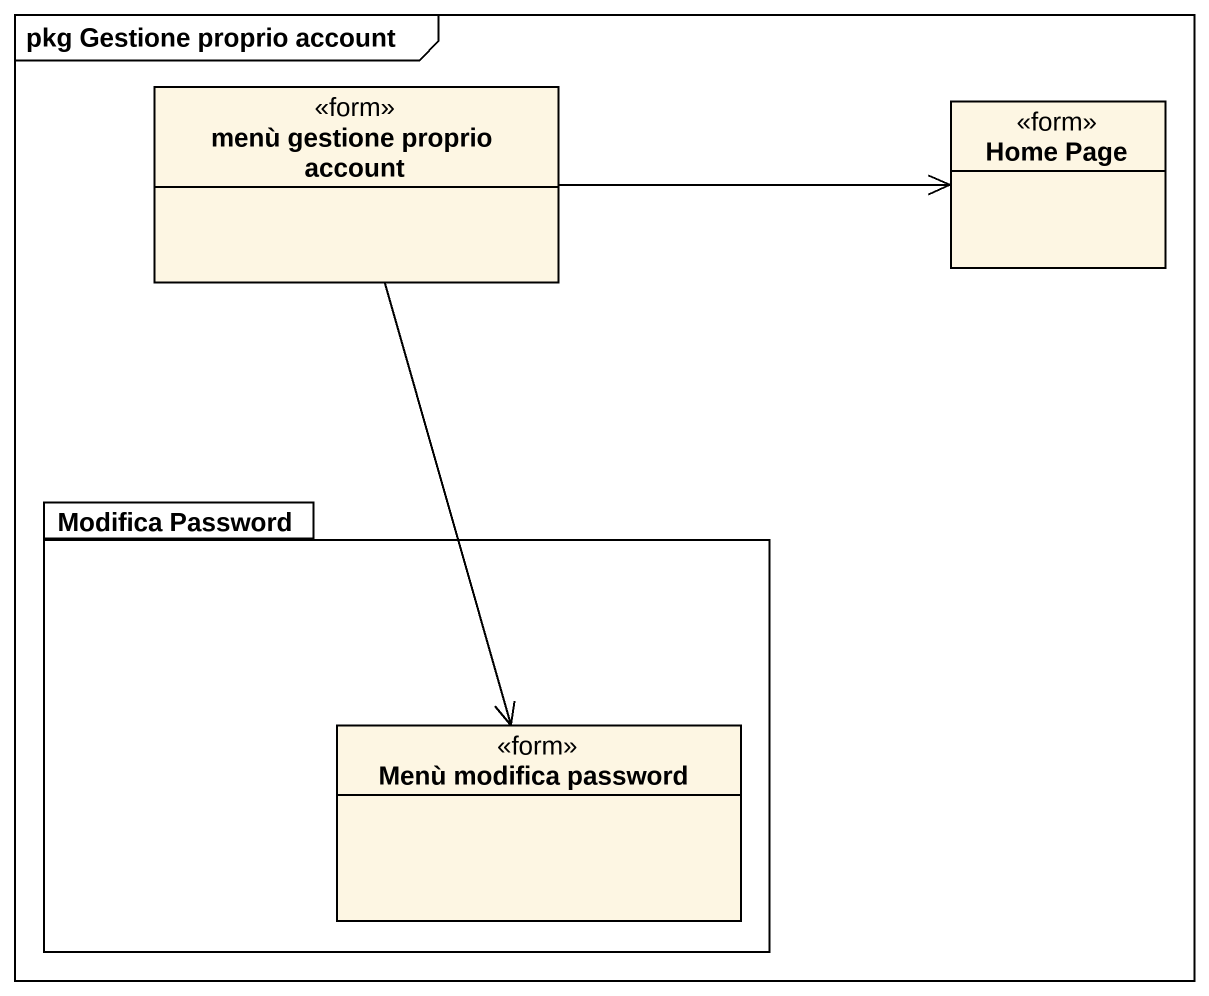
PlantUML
@startuml
mainframe pkg Gestione proprio account
hide circle
hide empty members
class "menù gestione proprio account" as menù_gestione_proprio <<form>>
class "Home Page" as Home_Page <<form>>
package "Modifica Password" as Modifica_Password {
  class "Menù modifica password" as Menù_modifica_password <<form>>
}
menù_gestione_proprio -right-> Home_Page
menù_gestione_proprio --> Menù_modifica_password
@enduml
